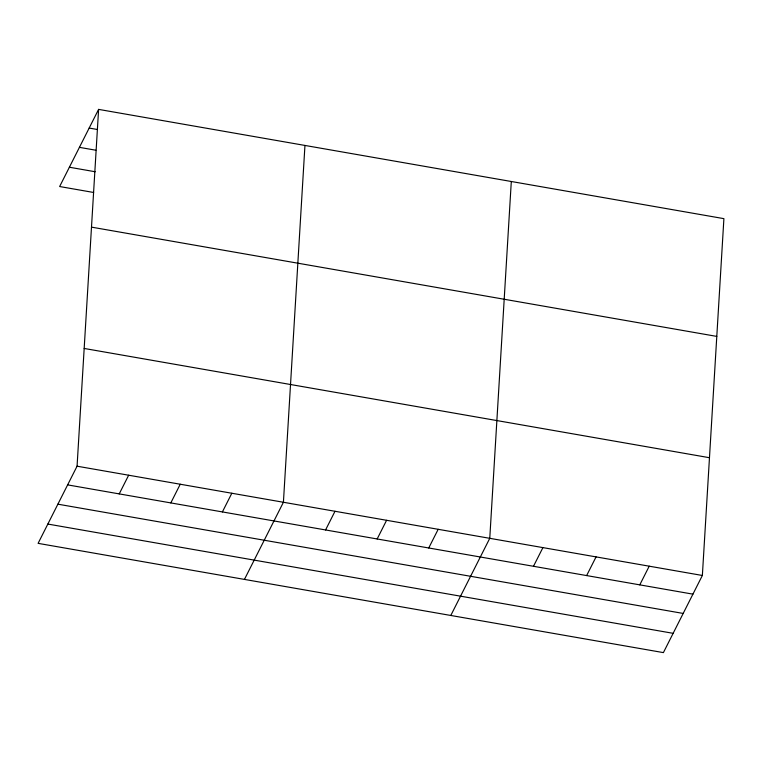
<?xml version="1.0" encoding="UTF-8"?>
<svg xmlns="http://www.w3.org/2000/svg" width="762" height="762" viewBox="0 0 762 762"><rect width="100%" height="100%" fill="white"/><g stroke="black" fill="none" stroke-linecap="round" stroke-linejoin="round"><path stroke-width="1.14" d="M77.067 466.201L98.603 109.385L723.9 218.646L702.364 575.472L663.397 652.615L38.1 543.354L77.067 466.201L702.364 575.472M304.952 145.437L283.416 502.263L244.45 579.406M511.302 181.499L489.766 538.315L450.799 615.467M98.603 109.385L59.636 186.528L93.631 192.472M119.224 493.9L128.654 475.221M170.812 502.91L180.242 484.232M222.399 511.921L231.829 493.243M325.574 529.952L335.004 511.273M377.161 538.972L386.591 520.294M428.739 547.983L438.179 529.304M533.486 566.28L542.915 547.611M586.635 575.577L596.065 556.898M639.785 584.864L649.214 566.185M89.173 128.064L97.374 129.492M79.419 147.352L95.841 150.219M69.38 167.23L95.174 171.745M91.497 227.133L716.794 336.404M84.172 348.453L709.47 457.714M67.637 484.88L692.934 594.15M57.893 504.177L683.181 613.439M47.844 524.056L673.141 633.327"/></g></svg>
